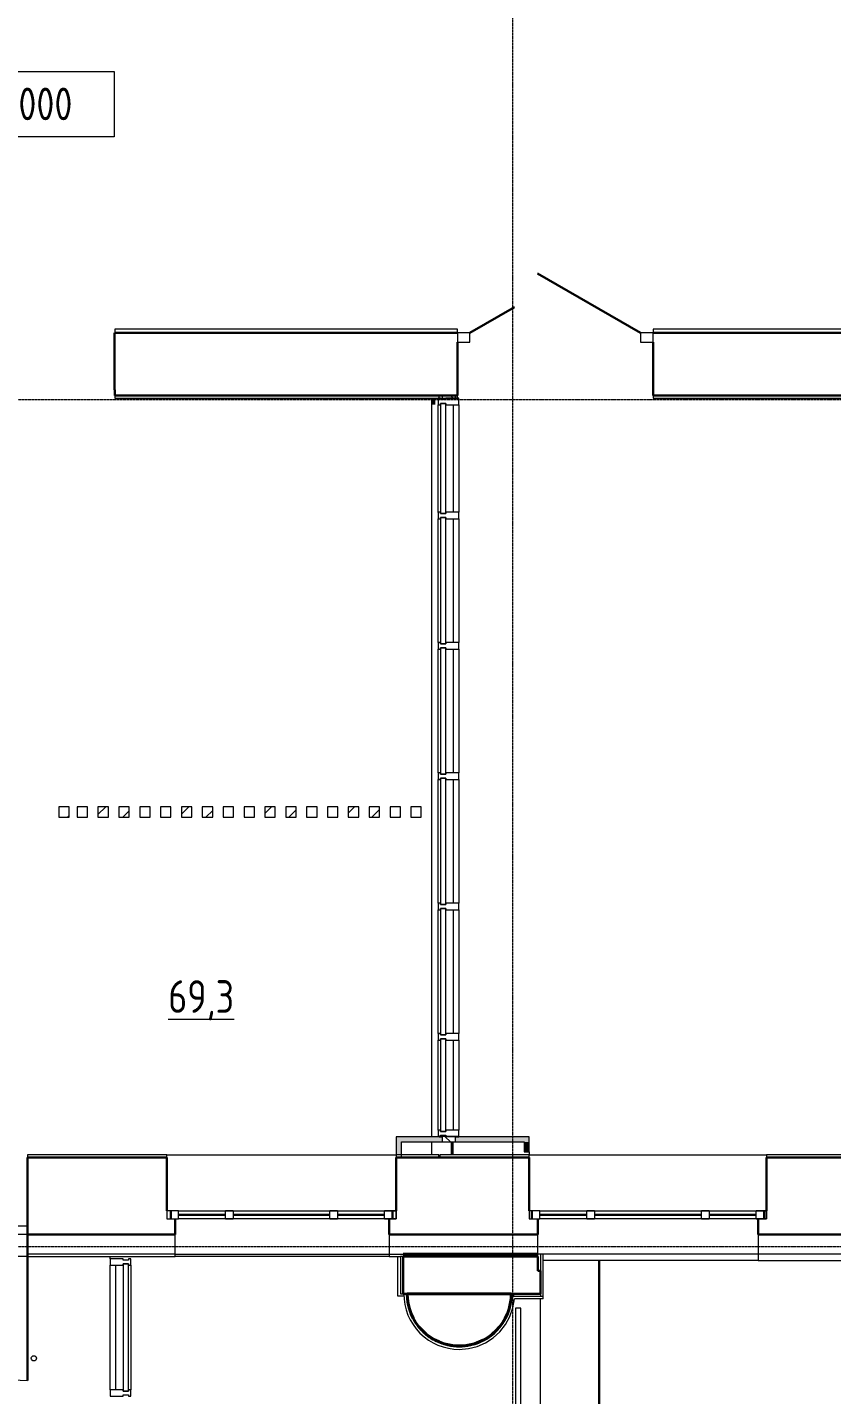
# Model space of a CAD drawing. Header units: millimetres. Extents: x 504091 to 2165846, y 135022 to 442887.
# Drawn here: x 732684 to 738852, y 270993 to 281484 of the extents above; entities that cross this region are included whole.
import ezdxf

# ---------------------------------------------------------------- set-up
doc = ezdxf.new("R2010")
doc.units = ezdxf.units.MM
for name, pattern in [('ADSK_Линия сетки', [25, 20, -2.5, 0, -2.5]), ('ADSK_Штриховая_ш3 п1_5', [4.5, 3, -1.5]), ('осеваяX2', [4, 2.5, -0.5, 0.5, -0.5])]:
    doc.linetypes.add(name, pattern=pattern)
for name, color, linetype, lineweight in [('_ Окна', 7, 'Continuous', 30), ('Аннотация', 7, 'Continuous', 9), ('Витраж', 7, 'Continuous', 9), ('Двери', 7, 'Continuous', 20), ('Колонны', 7, 'Continuous', 18), ('Лестницы', 7, 'Continuous', 18), ('Марки помещений', 7, 'Continuous', 20), ('Ограждение', 7, 'Continuous', 18), ('Окна', 7, 'Continuous', 18), ('Оси', 165, 'осеваяX2', 13), ('отметки', 7, 'Continuous', 20), ('Панели витража', 7, 'Continuous', 9), ('Перекрытие', 7, 'Continuous', 18), ('Стены внутренние', 7, 'Continuous', 18), ('Стены наружные', 7, 'Continuous', 18), ('Стены несущие', 7, 'Continuous', 30), ('Стены отделка', 7, 'Continuous', 30), ('Стены штриховка', 7, 'Continuous', 18)]:
    doc.layers.add(name, color=color, linetype=linetype, lineweight=lineweight)
doc.layers.add('Линии', color=7, linetype='Continuous', lineweight=9, true_color=0x00a600)
doc.layers.add('Линии разделители', color=4, linetype='ADSK_Штриховая_ш3 п1_5', lineweight=40, true_color=0x00ffff)
doc.styles.add('ГОСТ 2.304', font='CS_Gost2304.shx')

# ---------------------------------------------------------------- blocks, each defined once
blk = doc.blocks.new('Прямоугольный импост - Импост структурный с накладкой - 160мм-4289808-План 1-го этажа')
at = {"layer": 'Витраж', "lineweight": 18}
for p, q in [((-50, 0), (-50, 17)), ((-50, 17), (0, 17)), ((-40, 0), (-50, 0)), ((-40, -40), (-40, 0)), ((0, 0), (-10, 0)), ((-10, 0), (-10, -40)), ((0, 17), (0, 0)), ((-50, -140), (-50, -40)), ((-50, -40), (-40, -40)), ((-10, -40), (0, -40)), ((0, -40), (0, -140)), ((0, -140), (-50, -140))]:
    blk.add_line(p, q, dxfattribs=at)
blk = doc.blocks.new('Системная панель - Стекло - 40мм-4289809-План 1-го этажа')
at = {"layer": 'Панели витража', "lineweight": 18}
for p, q in [((487.5, 40), (-487.5, 40)), ((-487.5, 40), (-487.5, 0)), ((-487.5, 0), (487.5, 0)), ((487.5, 0), (487.5, 40))]:
    blk.add_line(p, q, dxfattribs=at)
blk = doc.blocks.new('Прямоугольный импост - Импост структурный с накладкой - 100мм-2501259-План 1-го этажа')
at = {"layer": 'Витраж'}
for p, q in [((27501, 1652), (27501, 697)), ((27618, 1652), (27618, 697))]:
    blk.add_line(p, q, dxfattribs=at)
blk = doc.blocks.new('Прямоугольный импост - Импост структурный с накладкой - 160мм-4289652-План 1-го этажа')
at = {"layer": 'Витраж', "lineweight": 18}
for p, q in [((-25, 0), (-25, 17)), ((-25, 17), (25, 17)), ((-15, 0), (-25, 0)), ((-15, -40), (-15, 0)), ((25, 0), (15, 0)), ((15, 0), (15, -40)), ((25, 17), (25, 0)), ((-25, -140), (-25, -40)), ((-25, -40), (-15, -40)), ((15, -40), (25, -40)), ((25, -40), (25, -140)), ((25, -140), (-25, -140))]:
    blk.add_line(p, q, dxfattribs=at)
blk = doc.blocks.new('Дверь-Alumark_двупольная с глухим окном_S70 - 1500х2100 алюм ост Д-20л-3421825-План 1-го этажа')
at = {"layer": 'Двери', "lineweight": 30}
for p, q in [((780, 240), (-12, 697)), ((-530, 240), (-188, 437))]:
    blk.add_line(p, q, dxfattribs=at)
at = {"layer": 'Двери'}
for p, q in [((-625, 240), (-625, 170)), ((-530, 240), (-625, 240)), ((-530, 170), (-530, 240)), ((780, 240), (780, 170)), ((875, 240), (780, 240)), ((875, 170), (875, 240)), ((-625, 170), (-530, 170)), ((780, 170), (875, 170))]:
    blk.add_line(p, q, dxfattribs=at)
blk = doc.blocks.new('AC_Дверь_Двупольная_Алюминиевая - 1670х2250Н алюм ост Д-25п-5482240-План 1-го этажа')
at = {"layer": 'Двери', "lineweight": 30}
for p, q in [((-835, 295), (-835, 1415)), ((835, 295), (835, 845))]:
    blk.add_line(p, q, dxfattribs=at)
at = {"layer": 'Двери'}
for centre, radius, start, end in [((-835, 295), 1120, 360, 90), ((835, 295), 550, 90, 180)]:
    blk.add_arc(centre, radius, start, end, dxfattribs=at)
blk = doc.blocks.new('Системная панель - Стекло - 40мм-6337157-План 1-го этажа')
at = {"layer": 'Панели витража', "lineweight": 18}
for p, q in [((422.5, 40), (-422.5, 40)), ((-422.5, 40), (-422.5, 0)), ((-422.5, 0), (422.5, 0)), ((422.5, 0), (422.5, 40))]:
    blk.add_line(p, q, dxfattribs=at)
blk = doc.blocks.new('Системная панель - Стекло - 40мм-2468502-План 1-го этажа')
at = {"layer": 'Панели витража', "lineweight": 18}
for p, q in [((485, 40), (-485, 40)), ((-485, 40), (-485, 0)), ((-485, 0), (485, 0)), ((485, 0), (485, 40))]:
    blk.add_line(p, q, dxfattribs=at)
blk = doc.blocks.new('Прямоугольный импост - Импост структурный с накладкой - 100мм-6337151-План 1-го этажа')
at = {"layer": 'Витраж'}
for p, q in [((29977, 7429), (29977, 8254)), ((30094, 7429), (30094, 8254))]:
    blk.add_line(p, q, dxfattribs=at)
blk = doc.blocks.new('Прямоугольный импост - Импост структурный с накладкой - 100мм-2468500-План 1-го этажа')
at = {"layer": 'Витраж'}
for p, q in [((29977, 6429), (29977, 7379)), ((30094, 6429), (30094, 7379))]:
    blk.add_line(p, q, dxfattribs=at)
blk = doc.blocks.new('Прямоугольный импост - Импост структурный с накладкой - 160мм-687475-План 1-го этажа')
at = {"layer": 'Витраж', "lineweight": 18}
for p, q in [((-50, 0), (-50, 17)), ((-50, 17), (0, 17)), ((-40, 0), (-50, 0)), ((-40, -40), (-40, 0)), ((0, 0), (-10, 0)), ((-10, 0), (-10, -40)), ((0, 17), (0, 0)), ((-50, -140), (-50, -40)), ((-50, -40), (-40, -40)), ((-10, -40), (0, -40)), ((0, -40), (0, -140)), ((0, -140), (-50, -140))]:
    blk.add_line(p, q, dxfattribs=at)
blk = doc.blocks.new('Прямоугольный импост - Импост структурный с накладкой - 160мм-687480-План 1-го этажа')
at = {"layer": 'Витраж', "lineweight": 18}
for p, q in [((0, 17), (-50, 17)), ((-50, 17), (-50, 0)), ((-50, 0), (-40, 0)), ((-40, 0), (-40, -40)), ((-10, -40), (-10, 0)), ((-10, 0), (0, 0)), ((0, 0), (0, 17)), ((-40, -40), (-50, -40)), ((-50, -40), (-50, -140)), ((0, -40), (-10, -40)), ((0, -140), (0, -40)), ((-50, -140), (0, -140))]:
    blk.add_line(p, q, dxfattribs=at)
blk = doc.blocks.new('Прямоугольный импост - Импост структурный с накладкой - 160мм-687471-План 1-го этажа')
at = {"layer": 'Витраж', "lineweight": 18}
for p, q in [((-25, 0), (-25, 17)), ((-25, 17), (25, 17)), ((-15, 0), (-25, 0)), ((-15, -40), (-15, 0)), ((25, 0), (15, 0)), ((15, 0), (15, -40)), ((25, 17), (25, 0)), ((-25, -140), (-25, -40)), ((-25, -40), (-15, -40)), ((15, -40), (25, -40)), ((25, -40), (25, -140)), ((25, -140), (-25, -140))]:
    blk.add_line(p, q, dxfattribs=at)
blk = doc.blocks.new('Системная панель - Стекло - 40мм-6337159-План 1-го этажа')
at = {"layer": 'Панели витража', "lineweight": 18}
for p, q in [((355, 40), (-355, 40)), ((-355, 40), (-355, 0)), ((-355, 0), (355, 0)), ((355, 0), (355, 40))]:
    blk.add_line(p, q, dxfattribs=at)
blk = doc.blocks.new('Прямоугольный импост - Импост структурный с накладкой - 100мм-6337153-План 1-го этажа')
at = {"layer": 'Витраж'}
for p, q in [((29977, 2689), (29977, 3379)), ((30094, 2689), (30094, 3379))]:
    blk.add_line(p, q, dxfattribs=at)
blk = doc.blocks.new('Ограждение_куообразное - Ограждение_куообразное-1750661-План 1-го этажа')
at = {"layer": 'Ограждение'}
h = blk.add_hatch(dxfattribs=at)
h.set_pattern_fill('FP_20', color=256, style=0, pattern_type=2)
h.set_pattern_definition([(45, (0, 0), (-106.066, 106.066), [])])
h.paths.add_polyline_path([(18576, 5090), (18656, 5090), (18656, 5170), (18576, 5170)])
h.paths.add_polyline_path([(29527, 5090), (29527, 5170), (29447, 5170), (29447, 5090)])
h.paths.add_polyline_path([(19536, 5090), (19616, 5090), (19616, 5170), (19536, 5170)])
h.paths.add_polyline_path([(18816, 5090), (18816, 5170), (18736, 5170), (18736, 5090)])
h.paths.add_polyline_path([(29687, 5090), (29687, 5170), (29607, 5170), (29607, 5090)])
h.paths.add_polyline_path([(19376, 5090), (19456, 5090), (19456, 5170), (19376, 5170)])
h.paths.add_polyline_path([(29847, 5090), (29847, 5170), (29767, 5170), (29767, 5090)])
h.paths.add_polyline_path([(18976, 5090), (18976, 5170), (18896, 5170), (18896, 5090)])
h.paths.add_polyline_path([(29207, 5090), (29207, 5170), (29127, 5170), (29127, 5090), (29153, 5090)])
h.paths.add_polyline_path([(29367, 5090), (29367, 5170), (29287, 5170), (29287, 5090)])
h.paths.add_polyline_path([(19216, 5090), (19296, 5090), (19296, 5170), (19216, 5170)])
h.paths.add_polyline_path([(28167, 5090), (28247, 5090), (28247, 5170), (28167, 5170)])
h.paths.add_polyline_path([(19056, 5090), (19136, 5090), (19136, 5170), (19056, 5170)])
h.paths.add_polyline_path([(28727, 5090), (28727, 5170), (28647, 5170), (28647, 5090)])
h.paths.add_polyline_path([(20336, 5090), (20416, 5090), (20416, 5170), (20336, 5170)])
h.paths.add_polyline_path([(28842, 5090), (28887, 5090), (28887, 5170), (28807, 5170), (28807, 5090)])
h.paths.add_polyline_path([(28567, 5090), (28567, 5170), (28487, 5170), (28487, 5090)])
h.paths.add_polyline_path([(20496, 5090), (20576, 5090), (20576, 5170), (20496, 5170)])
h.paths.add_polyline_path([(20976, 5090), (21056, 5090), (21056, 5170), (20976, 5170)])
h.paths.add_polyline_path([(28407, 5090), (28407, 5170), (28327, 5170), (28327, 5090)])
h.paths.add_polyline_path([(20816, 5090), (20896, 5090), (20896, 5170), (20816, 5170)])
h.paths.add_polyline_path([(29047, 5090), (29047, 5170), (28967, 5170), (28967, 5090)])
h.paths.add_polyline_path([(20656, 5090), (20736, 5090), (20736, 5170), (20656, 5170)])
h.paths.add_polyline_path([(27367, 5090), (27447, 5090), (27447, 5170), (27367, 5170)])
h.paths.add_polyline_path([(21216, 5090), (21216, 5170), (21136, 5170), (21136, 5090)])
h.paths.add_polyline_path([(27767, 5090), (27767, 5170), (27687, 5170), (27687, 5090)])
h.paths.add_polyline_path([(19856, 5090), (19936, 5090), (19936, 5170), (19856, 5170)])
h.paths.add_polyline_path([(28087, 5090), (28087, 5170), (28007, 5170), (28007, 5090)])
h.paths.add_polyline_path([(20176, 5090), (20256, 5090), (20256, 5170), (20176, 5170)])
h.paths.add_polyline_path([(20016, 5090), (20096, 5090), (20096, 5170), (20016, 5170)])
h.paths.add_polyline_path([(27927, 5090), (27927, 5170), (27847, 5170), (27847, 5090)])
h.paths.add_polyline_path([(19696, 5090), (19776, 5090), (19776, 5170), (19696, 5170)])
h.paths.add_polyline_path([(27607, 5090), (27607, 5170), (27527, 5170), (27527, 5090)])
h.paths.add_polyline_path([(27147, 5090), (27147, 5170), (27067, 5170), (27067, 5090), (27126, 5090)])
h.paths.add_polyline_path([(27207, 5090), (27287, 5090), (27287, 5170), (27207, 5170)])
at = {"layer": 'Ограждение', "lineweight": 18}
for p, q in [((18656, 5170), (18576, 5170)), ((18576, 5170), (18576, 5090)), ((18656, 5090), (18656, 5170)), ((18816, 5170), (18736, 5170)), ((18736, 5170), (18736, 5090)), ((18816, 5090), (18816, 5170)), ((18976, 5170), (18896, 5170)), ((18896, 5170), (18896, 5090)), ((18976, 5090), (18976, 5170)), ((19136, 5170), (19056, 5170)), ((19056, 5170), (19056, 5090)), ((19136, 5090), (19136, 5170)), ((19296, 5170), (19216, 5170)), ((19216, 5170), (19216, 5090)), ((19296, 5090), (19296, 5170)), ((19456, 5170), (19376, 5170)), ((19376, 5170), (19376, 5090)), ((19456, 5090), (19456, 5170)), ((19616, 5170), (19536, 5170)), ((19536, 5170), (19536, 5090)), ((19616, 5090), (19616, 5170)), ((19776, 5170), (19696, 5170)), ((19696, 5170), (19696, 5090)), ((19776, 5090), (19776, 5170)), ((19936, 5170), (19856, 5170)), ((19856, 5170), (19856, 5090)), ((19936, 5090), (19936, 5170)), ((20096, 5170), (20016, 5170)), ((20016, 5170), (20016, 5090)), ((20096, 5090), (20096, 5170)), ((20256, 5170), (20176, 5170)), ((20176, 5170), (20176, 5090)), ((20256, 5090), (20256, 5170)), ((20416, 5170), (20336, 5170)), ((20336, 5170), (20336, 5090)), ((20416, 5090), (20416, 5170)), ((20576, 5170), (20496, 5170)), ((20496, 5170), (20496, 5090)), ((20576, 5090), (20576, 5170)), ((20736, 5170), (20656, 5170)), ((20656, 5170), (20656, 5090)), ((20736, 5090), (20736, 5170)), ((20896, 5170), (20816, 5170)), ((20816, 5170), (20816, 5090)), ((20896, 5090), (20896, 5170)), ((21056, 5170), (20976, 5170)), ((20976, 5170), (20976, 5090)), ((21056, 5090), (21056, 5170)), ((21216, 5170), (21136, 5170)), ((21136, 5170), (21136, 5090)), ((21216, 5090), (21216, 5170)), ((27147, 5170), (27067, 5170)), ((27067, 5170), (27067, 5090)), ((27147, 5090), (27147, 5170)), ((27287, 5170), (27207, 5170)), ((27207, 5170), (27207, 5090)), ((27287, 5090), (27287, 5170)), ((27447, 5170), (27367, 5170)), ((27367, 5170), (27367, 5090)), ((27447, 5090), (27447, 5170)), ((27607, 5170), (27527, 5170)), ((27527, 5170), (27527, 5090)), ((27607, 5090), (27607, 5170)), ((27767, 5170), (27687, 5170)), ((27687, 5170), (27687, 5090)), ((27767, 5090), (27767, 5170)), ((27927, 5170), (27847, 5170)), ((27847, 5170), (27847, 5090)), ((27927, 5090), (27927, 5170)), ((28087, 5170), (28007, 5170)), ((28007, 5170), (28007, 5090)), ((28087, 5090), (28087, 5170)), ((28247, 5170), (28167, 5170)), ((28167, 5170), (28167, 5090)), ((28247, 5090), (28247, 5170)), ((28407, 5170), (28327, 5170)), ((28327, 5170), (28327, 5090)), ((28407, 5090), (28407, 5170)), ((28567, 5170), (28487, 5170)), ((28487, 5170), (28487, 5090)), ((28567, 5090), (28567, 5170)), ((28727, 5170), (28647, 5170)), ((28647, 5170), (28647, 5090)), ((28727, 5090), (28727, 5170)), ((28887, 5170), (28807, 5170)), ((28807, 5170), (28807, 5090)), ((28887, 5090), (28887, 5170)), ((29047, 5170), (28967, 5170)), ((28967, 5170), (28967, 5090)), ((29047, 5090), (29047, 5170)), ((29207, 5170), (29127, 5170)), ((29127, 5170), (29127, 5090)), ((29207, 5090), (29207, 5170)), ((29367, 5170), (29287, 5170)), ((29287, 5170), (29287, 5090)), ((29367, 5090), (29367, 5170)), ((29527, 5170), (29447, 5170)), ((29447, 5170), (29447, 5090)), ((29527, 5090), (29527, 5170)), ((29687, 5170), (29607, 5170)), ((29607, 5170), (29607, 5090)), ((29687, 5090), (29687, 5170)), ((29847, 5170), (29767, 5170)), ((29767, 5170), (29767, 5090)), ((29847, 5090), (29847, 5170)), ((18576, 5090), (18656, 5090)), ((18736, 5090), (18816, 5090)), ((18896, 5090), (18976, 5090)), ((19056, 5090), (19136, 5090)), ((19216, 5090), (19296, 5090)), ((19376, 5090), (19456, 5090)), ((19536, 5090), (19616, 5090)), ((19696, 5090), (19776, 5090)), ((19856, 5090), (19936, 5090)), ((20016, 5090), (20096, 5090)), ((20176, 5090), (20256, 5090)), ((20336, 5090), (20416, 5090)), ((20496, 5090), (20576, 5090)), ((20656, 5090), (20736, 5090)), ((20816, 5090), (20896, 5090)), ((20976, 5090), (21056, 5090)), ((21136, 5090), (21216, 5090)), ((27067, 5090), (27147, 5090)), ((27207, 5090), (27287, 5090)), ((27367, 5090), (27447, 5090)), ((27527, 5090), (27607, 5090)), ((27687, 5090), (27767, 5090)), ((27847, 5090), (27927, 5090)), ((28007, 5090), (28087, 5090)), ((28167, 5090), (28247, 5090)), ((28327, 5090), (28407, 5090)), ((28487, 5090), (28567, 5090)), ((28647, 5090), (28727, 5090)), ((28807, 5090), (28887, 5090)), ((28967, 5090), (29047, 5090)), ((29127, 5090), (29207, 5090)), ((29287, 5090), (29367, 5090)), ((29447, 5090), (29527, 5090)), ((29607, 5090), (29687, 5090)), ((29767, 5090), (29847, 5090))]:
    blk.add_line(p, q, dxfattribs=at)
blk = doc.blocks.new('Ограждение - Ограждение-2045083-План 1-го этажа')
at = {"layer": 'Ограждение'}
for p, q in [((30570, 1322), (30570, -998)), ((30610, 1322), (30570, 1322)), ((30610, -998), (30610, 1322)), ((30570, -998), (30610, -998))]:
    blk.add_line(p, q, dxfattribs=at)
blk = doc.blocks.new('окно трехпол с фрамугой - 1800 и 1820х2300_h___нов_ ок15-2116672-План 1-го этажа')
at = {"layer": '_ Окна', "lineweight": 18}
for p, q in [((-910, 115), (-910, 175)), ((-910, 175), (-830, 175)), ((-830, 115), (-910, 115)), ((-830, 175), (-830, 115)), ((-470, 115), (-470, 175)), ((-470, 175), (-410, 175)), ((-410, 115), (-470, 115)), ((-410, 175), (-410, 115)), ((410, 115), (410, 175)), ((410, 175), (470, 175)), ((470, 115), (410, 115)), ((470, 175), (470, 115)), ((830, 175), (830, 115)), ((910, 175), (830, 175)), ((830, 115), (910, 115)), ((910, 115), (910, 175))]:
    blk.add_line(p, q, dxfattribs=at)
at = {"layer": '_ Окна'}
for p, q in [((-890, 115), (-890, 175)), ((-830, 145), (-470, 145)), ((-410, 145), (410, 145)), ((470, 145), (830, 145)), ((890, 115), (890, 175))]:
    blk.add_line(p, q, dxfattribs=at)
at = {"layer": 'Окна'}
for p, q in [((-910, 175), (-910, 115)), ((-830, 175), (-910, 175)), ((-910, 115), (-830, 115)), ((-830, 175), (-470, 175)), ((-470, 115), (-830, 115)), ((-410, 175), (-470, 175)), ((-470, 115), (-410, 115)), ((-410, 175), (410, 175)), ((410, 115), (-410, 115)), ((470, 175), (410, 175)), ((410, 115), (470, 115)), ((470, 175), (830, 175)), ((830, 115), (470, 115)), ((910, 175), (830, 175)), ((830, 115), (910, 115)), ((910, 115), (910, 175))]:
    blk.add_line(p, q, dxfattribs=at)
blk = doc.blocks.new('окно трехпол с фрамугой - 1740 и 1760 -2300_h___нов_ ок1-V39-План 1-го этажа')
at = {"layer": '_ Окна', "lineweight": 18}
for p, q in [((-880, 115), (-880, 175)), ((-880, 175), (-790, 175)), ((-790, 115), (-880, 115)), ((-790, 175), (-790, 115)), ((-430, 115), (-430, 175)), ((-430, 175), (-370, 175)), ((-370, 115), (-430, 115)), ((-370, 175), (-370, 115)), ((370, 115), (370, 175)), ((370, 175), (430, 175)), ((430, 115), (370, 115)), ((430, 175), (430, 115)), ((790, 175), (790, 115)), ((880, 175), (790, 175)), ((790, 115), (880, 115)), ((880, 115), (880, 175))]:
    blk.add_line(p, q, dxfattribs=at)
at = {"layer": '_ Окна'}
for p, q in [((-850, 115), (-850, 175)), ((-790, 145), (-430, 145)), ((-370, 145), (370, 145)), ((430, 145), (790, 145)), ((850, 115), (850, 175))]:
    blk.add_line(p, q, dxfattribs=at)
at = {"layer": 'Окна'}
for p, q in [((-880, 175), (-880, 115)), ((-790, 175), (-880, 175)), ((-880, 115), (-790, 115)), ((-790, 175), (-430, 175)), ((-430, 115), (-790, 115)), ((-370, 175), (-430, 175)), ((-430, 115), (-370, 115)), ((-370, 175), (370, 175)), ((370, 115), (-370, 115)), ((430, 175), (370, 175)), ((370, 115), (430, 115)), ((430, 175), (790, 175)), ((790, 115), (430, 115)), ((880, 175), (790, 175)), ((790, 115), (880, 115)), ((880, 115), (880, 175))]:
    blk.add_line(p, q, dxfattribs=at)
blk = doc.blocks.new('Высотные отметки - Рамка-12095-План 1-го этажа')
at = {"layer": 'Аннотация', "lineweight": 20}
for p, q in [((-6.5, 0), (-6.5, 5)), ((-6.5, 5), (6.5, 5)), ((6.5, 5), (6.5, 0)), ((6.5, 0), (-6.5, 0))]:
    blk.add_line(p, q, dxfattribs=at)

msp = doc.modelspace()

# ---------------------------------------------------------------- hatches: boundary and pattern name
at = {"layer": 'Стены внутренние', "lineweight": 9}
h = msp.add_hatch(dxfattribs=at)
h.set_pattern_fill('FP_6', color=256, style=0, pattern_type=2)
h.set_pattern_definition([(45, (705858.08, 270333.52), (-106.066, 106.066), []), (135, (705858.08, 270333.52), (-106.066, -106.066), [])])
h.paths.add_polyline_path([(735932.7264, 272931.7514), (735967.0777, 272931.7514), (735967.0777, 272972.7401), (735867.0777, 272971.7514), (735867.0777, 272931.7514), (735892.0777, 272931.7514)])
h.paths.add_polyline_path([(735966.3361, 278637.7401), (735967.0777, 278638.7289), (735967.0777, 278658.7289), (735867.0777, 278658.7289), (735867.0777, 278637.7401), (735959.0777, 278637.7401)])
at = {"layer": 'Стены внутренние'}
for points in [[(735514.2047, 272811.7514), (735514.2047, 272831.7514), (735553.2047, 272831.7514), (735553.2047, 272971.7514), (735513.2047, 272971.7514), (735513.2047, 272811.7514)], [(736533.2041, 272856.7514), (736533.2041, 272931.7514), (736493.2041, 272931.7514), (736493.2041, 272856.7514)]]:
    msp.add_hatch(color=256, dxfattribs=at).paths.add_polyline_path(points)
h = msp.add_hatch(color=256, dxfattribs=at)
h.paths.add_polyline_path([(735553.2047, 272931.7514), (735867.0777, 272931.7514), (735867.0777, 272971.7514), (735553.2047, 272971.7514)])
h.paths.add_polyline_path([(736066.347, 272931.7514), (736533.2041, 272931.7514), (736533.2041, 272971.7514), (735967.0777, 272971.7514), (735967.0777, 272931.7514), (735992.0777, 272931.7514)])

# ---------------------------------------------------------------- linework, layer by layer
at = {"layer": 'Колонны', "lineweight": 40}
msp.add_line((736394.9077, 271766.9474), (735597.1107, 271766.9474), dxfattribs=at)
for start, end in [(179.75796697, 270), (270, 0.24203303)]:
    msp.add_arc((735996.0092, 271765.2623), 398.902, start, end, dxfattribs=at)
at = {"layer": 'Колонны'}
for start, end in [(354.6541223, 0.23809223), (189.3222111, 192.47159374), (198.88596788, 202.62562274), (335.75896508, 339.94058749), (345.18965328, 349.34549134), (208.46077186, 212.42078693), (326.34452496, 330.52445821), (218.05287003, 222.09607015), (227.67407964, 231.71687434), (237.34974513, 241.30838846), (298.15292527, 302.11251171), (307.54415366, 311.62864962), (316.94068034, 321.0910047), (247.14580891, 250.88237451), (257.30508693, 260.44524851), (279.38136806, 282.48525193), (288.76568736, 292.47777479)]:
    msp.add_arc((735996.0092, 271765.2623), 405.5044, start, end, dxfattribs=at)
at = {"layer": 'Лестницы', "color": 2, "lineweight": 30}
msp.add_lwpolyline([(737068.6761, 267191.7514), (737068.6761, 272021.7514)], dxfattribs=at)
at = {"layer": 'Линии', "color": 7, "lineweight": 18}
msp.add_circle((732733.6393, 271271.6333), 20, dxfattribs=at)
at = {"layer": 'Линии разделители', "color": 7}
for p, q in [((735802.0777, 278588.7289), (735802.0777, 278638.7289)), ((735942.0777, 272931.7514), (735942.0777, 272831.7514)), ((735942.0777, 272931.7514), (735942.0777, 272831.7514))]:
    msp.add_line(p, q, dxfattribs=at)
at = {"layer": 'Оси', "linetype": 'ADSK_Линия сетки'}
for p, q in [((736407.643, 263323.4727), (736407.643, 314443.584)), ((694211.5079, 278628.5198), (761862.9306, 278628.5198)), ((694211.5079, 272128.5198), (755907.6847, 272128.5198))]:
    msp.add_line(p, q, dxfattribs=at)
at = {"layer": 'Перекрытие'}
for p, q in [((735785.0777, 272971.7514), (735785.0777, 278638.7289)), ((735992.0777, 278587.7401), (735992.0777, 277762.7401)), ((735992.0777, 277712.7401), (735992.0777, 276762.7401)), ((735992.0777, 276712.7401), (735992.0777, 275762.7401)), ((735992.0777, 275712.7401), (735992.0777, 274762.7401)), ((735992.0777, 274712.7401), (735992.0777, 273762.7401)), ((735992.0777, 273712.7401), (735992.0777, 273022.7401)), ((735785.0777, 272831.7514), (735785.0777, 272931.7514)), ((736533.2041, 272856.7514), (736533.2041, 272831.7514)), ((731013.6393, 272286.7514), (732683.6393, 272286.7514)), ((732683.6393, 272221.7514), (731013.6393, 272221.7514)), ((732683.6393, 272051.7514), (731013.6393, 272051.7514)), ((733319.0777, 272035.4474), (733319.0777, 272051.7514)), ((733319.0777, 271030.4474), (733319.0777, 271985.4474)), ((736618.6761, 268998.2534), (736618.6761, 271726.9474))]:
    msp.add_line(p, q, dxfattribs=at)
at = {"layer": 'Стены внутренние'}
for p, q in [((733753.2047, 272831.7514), (735513.2047, 272831.7514)), ((736533.2041, 272831.7514), (738353.2041, 272831.7514)), ((736598.2041, 272071.9474), (736618.2449, 272071.9474)), ((736618.2449, 272071.9474), (736618.2449, 272071.7514))]:
    msp.add_line(p, q, dxfattribs=at)
at = {"layer": 'Стены наружные'}
for p, q in [((733818.2047, 272071.7514), (735458.2047, 272071.7514)), ((735458.2047, 272051.7514), (733818.2047, 272051.7514)), ((735525.5875, 271746.9474), (735525.5875, 272051.7514)), ((736618.2449, 272071.7514), (736598.2041, 272071.7514)), ((738288.2041, 272071.7514), (736638.2449, 272071.7514)), ((738288.2041, 272021.7514), (736638.2449, 272021.7514)), ((735570.8991, 271746.9474), (735525.5875, 271746.9474)), ((736411.4304, 271746.9474), (736401.0998, 271746.9474)), ((736638.2449, 271726.9474), (736419.7851, 271726.9474)), ((736638.2449, 271726.9474), (736638.2449, 271746.9474))]:
    msp.add_line(p, q, dxfattribs=at)
at = {"layer": 'Стены наружные', "flags": 128}
msp.add_lwpolyline([(735996.0092, 271339.7579), (736065.7007, 271345.5039), (736133.5081, 271362.5862), (736197.6019, 271390.5432), (736256.2507, 271428.6195), (736307.871, 271475.7865), (736351.0691, 271530.7703), (736384.6787, 271592.0859), (736407.7924, 271658.0774), (736419.7634, 271726.8298)], dxfattribs=at)
at = {"layer": 'Стены наружные'}
for radius, start, end in [(425.5044, 179.77309889, 270), (405.5044, 179.76190777, 204.78881576), (405.5044, 343.74318849, 357.41130949), (405.5044, 315.43687543, 343.47994518), (405.5044, 205.63799617, 214.589601), (405.5044, 216.43493391, 223.04729868), (405.5044, 226.45921001, 235.32305664), (405.5044, 236.12044227, 243.92494292), (405.5044, 294.97239626, 304.48293803), (405.5044, 304.65774287, 314.5163355), (405.5044, 244.9604516, 270), (405.5044, 270, 294.9107731)]:
    msp.add_arc((735996.0092, 271765.2623), radius, start, end, dxfattribs=at)
at = {"layer": 'Стены несущие'}
for p, q in [((733352.6118, 279138.7289), (735982.0777, 279138.7289)), ((733352.6118, 279138.7289), (733352.6118, 278703.7289)), ((737482.0777, 279138.7289), (741972.0777, 279138.7289)), ((735982.0777, 278658.7289), (735982.0777, 279068.7289)), ((737482.0777, 279068.7289), (737482.0777, 278658.7289)), ((733352.6118, 278703.7289), (733355.6118, 278703.7289)), ((733355.6118, 278703.7289), (733355.6118, 278658.7289)), ((735982.0777, 278658.7289), (733355.6118, 278658.7289)), ((737482.0777, 278658.7289), (741972.0777, 278658.7289)), ((732683.6393, 272811.7514), (732683.6393, 272221.7514)), ((733753.2047, 272811.7514), (732683.6393, 272811.7514)), ((733753.2047, 272401.7514), (733753.2047, 272811.7514)), ((735513.2047, 272811.7514), (736533.2041, 272811.7514)), ((735513.2047, 272811.7514), (735513.2047, 272401.7514)), ((736533.2041, 272401.7514), (736533.2041, 272811.7514)), ((738353.2041, 272811.7514), (739378.2033, 272811.7514)), ((738353.2041, 272811.7514), (738353.2041, 272401.7514)), ((733818.2047, 272221.7514), (733818.2047, 272341.7514)), ((735458.2047, 272341.7514), (735458.2047, 272221.7514)), ((736598.2041, 272221.7514), (736598.2041, 272341.7514)), ((738288.2041, 272341.7514), (738288.2041, 272221.7514)), ((732683.6393, 272221.7514), (733818.2047, 272221.7514)), ((736598.2041, 272221.7514), (735458.2047, 272221.7514)), ((739443.2033, 272221.7514), (738288.2041, 272221.7514)), ((736598.2041, 272071.9474), (735564.6253, 272071.9474)), ((735564.6253, 272071.9474), (735564.6253, 272071.7514)), ((736598.2041, 272071.7514), (735564.6253, 272071.7514)), ((735564.6253, 272051.7514), (735564.6253, 271766.9474)), ((736598.2041, 272051.7514), (735564.6253, 272051.7514)), ((736598.2041, 272071.7514), (736598.2041, 272071.9474)), ((736598.2041, 271941.7514), (736598.2041, 272051.7514)), ((736618.2449, 271941.7514), (736598.2041, 271941.7514)), ((736618.2449, 271766.9474), (736618.2449, 271941.7514)), ((735564.6253, 271766.9474), (735597.1107, 271766.9474)), ((736394.9077, 271766.9474), (736618.2449, 271766.9474))]:
    msp.add_line(p, q, dxfattribs=at)
at = {"layer": 'Стены отделка', "lineweight": 9}
for p, q in [((735982.0777, 279168.7289), (733355.6118, 279168.7289)), ((733355.6118, 279168.7289), (733355.6118, 279138.7289)), ((735982.0777, 279138.7289), (735982.0777, 279168.7289)), ((741972.0777, 279168.7289), (737482.0777, 279168.7289)), ((737482.0777, 279168.7289), (737482.0777, 279138.7289)), ((733355.6118, 278658.7289), (733355.6118, 278638.7289)), ((735982.0777, 278638.7289), (735982.0777, 278658.7289)), ((737482.0777, 278658.7289), (737482.0777, 278638.7289)), ((733355.6118, 278638.7289), (735842.0777, 278638.7289)), ((735842.0777, 278638.7289), (735842.0777, 278637.7401)), ((735842.0777, 278637.7401), (735992.0777, 278637.7401)), ((735992.0777, 278638.7289), (735982.0777, 278638.7289)), ((735992.0777, 278637.7401), (735992.0777, 278638.7289)), ((737482.0777, 278638.7289), (741972.0777, 278638.7289)), ((735842.0777, 272971.7514), (735513.2047, 272971.7514)), ((735513.2047, 272971.7514), (735513.2047, 272811.7514)), ((735553.2047, 272931.7514), (736493.2041, 272931.7514)), ((735553.2047, 272811.7514), (735553.2047, 272931.7514)), ((735992.0777, 272972.7401), (735842.0777, 272972.7401)), ((735842.0777, 272972.7401), (735842.0777, 272971.7514)), ((735992.0777, 272971.7514), (735992.0777, 272972.7401)), ((736533.2041, 272971.7514), (735992.0777, 272971.7514)), ((736493.2041, 272931.7514), (736493.2041, 272856.7514)), ((736533.2041, 272856.7514), (736533.2041, 272971.7514)), ((733753.2047, 272831.7514), (732683.6393, 272831.7514)), ((732683.6393, 272831.7514), (732683.6393, 272811.7514)), ((733753.2047, 272811.7514), (733753.2047, 272831.7514)), ((735840.5347, 272831.7514), (735513.2047, 272831.7514)), ((735840.5347, 272811.7514), (735840.5347, 272831.7514)), ((736533.2041, 272831.7514), (735847.6033, 272831.7514)), ((735847.6033, 272831.7514), (735847.6033, 272811.7514)), ((736493.2041, 272856.7514), (736533.2041, 272856.7514)), ((736533.2041, 272811.7514), (736533.2041, 272831.7514)), ((739378.2033, 272831.7514), (738353.2041, 272831.7514)), ((738353.2041, 272831.7514), (738353.2041, 272811.7514)), ((738353.2041, 272811.7514), (738353.2041, 272811.7514)), ((732683.6393, 272221.7514), (732683.6393, 272051.7514)), ((733818.2047, 272051.7514), (733818.2047, 272221.7514)), ((735458.2047, 272221.7514), (735458.2047, 272051.7514)), ((736598.2041, 272071.9474), (736598.2041, 272221.7514)), ((738288.2041, 272221.7514), (738288.2041, 272021.7514)), ((733818.2047, 272071.7514), (732683.6393, 272071.7514)), ((732683.6393, 272051.7514), (733818.2047, 272051.7514)), ((735458.2047, 272071.7514), (735564.6253, 272071.7514)), ((735458.2047, 272051.7514), (735545.5875, 272051.7514)), ((735545.5875, 272051.7514), (735545.5875, 271766.9474)), ((735565.5875, 271766.9474), (735565.5875, 272051.7514)), ((736592.6483, 272071.7514), (736592.6483, 272021.7514)), ((736598.2041, 272051.7514), (736598.2041, 272071.7514)), ((736638.2449, 272071.7514), (736618.2449, 272071.7514)), ((736618.2449, 272071.7514), (736618.2449, 271941.7514)), ((736638.2449, 271746.9474), (736638.2449, 272071.7514)), ((738289.2041, 272071.7514), (738288.2041, 272071.7514)), ((736592.6483, 272021.7514), (736598.2041, 272021.7514)), ((738288.2041, 272021.7514), (739443.2033, 272021.7514)), ((735545.5875, 271766.9474), (735564.6253, 271766.9474)), ((736411.4304, 271766.9474), (736411.4304, 271746.9474)), ((736411.4304, 271746.9474), (736638.2449, 271746.9474))]:
    msp.add_line(p, q, dxfattribs=at)
at = {"layer": 'Стены штриховка'}
for p, q in [((735842.0777, 278638.7289), (735842.0777, 278658.7289)), ((735867.0777, 278637.7401), (735867.0777, 278658.7289)), ((735967.0777, 278637.7401), (735967.0777, 278658.7289)), ((735842.0777, 272971.7514), (735867.0777, 272971.7514)), ((735867.0777, 272931.7514), (735867.0777, 272972.7401)), ((735967.0777, 272931.7514), (735967.0777, 272972.7401)), ((735967.0777, 272971.7514), (735992.0777, 272971.7514)), ((735564.6253, 272051.7514), (735545.5875, 272051.7514)), ((739443.2033, 272071.7514), (738289.2041, 272071.7514)), ((735597.1107, 271766.9474), (736394.9077, 271766.9474)), ((736618.2449, 271766.9474), (736618.2449, 271746.9474))]:
    msp.add_line(p, q, dxfattribs=at)

# ---------------------------------------------------------------- block references
at = {"layer": 'Витраж', "rotation": 89.99999999999991}
msp.add_blockref('Прямоугольный импост - Импост структурный с накладкой - 160мм-687480-План 1-го этажа', (735852.0777, 278637.7401), dxfattribs=at)
at = {"layer": 'Витраж'}
for name, p in [('Прямоугольный импост - Импост структурный с накладкой - 100мм-6337151-План 1-го этажа', (705858.0777, 270333.5198)), ('Прямоугольный импост - Импост структурный с накладкой - 100мм-2468500-План 1-го этажа', (705858.0777, 270333.5198)), ('Прямоугольный импост - Импост структурный с накладкой - 100мм-2468500-План 1-го этажа', (705858.0777, 269333.5198)), ('Прямоугольный импост - Импост структурный с накладкой - 100мм-2468500-План 1-го этажа', (705858.0777, 268333.5198)), ('Прямоугольный импост - Импост структурный с накладкой - 100мм-2468500-План 1-го этажа', (705858.0777, 267333.5198)), ('Прямоугольный импост - Импост структурный с накладкой - 100мм-6337153-План 1-го этажа', (705858.0777, 270333.5198)), ('Прямоугольный импост - Импост структурный с накладкой - 100мм-2501259-План 1-го этажа', (705858.0777, 270333.5198))]:
    msp.add_blockref(name, p, dxfattribs=at)
at = {"layer": 'Витраж', "extrusion": (0, 0, -1)}
for name, p, rotation in [('Прямоугольный импост - Импост структурный с накладкой - 160мм-687471-План 1-го этажа', (-735852.0777, 277737.7401), 270.0000000000001), ('Прямоугольный импост - Импост структурный с накладкой - 160мм-687471-План 1-го этажа', (-735852.0777, 276737.7401), 270.0000000000001), ('Прямоугольный импост - Импост структурный с накладкой - 160мм-687471-План 1-го этажа', (-735852.0777, 275737.7401), 270.0000000000001), ('Прямоугольный импост - Импост структурный с накладкой - 160мм-687471-План 1-го этажа', (-735852.0777, 274737.7401), 270.0000000000001), ('Прямоугольный импост - Импост структурный с накладкой - 160мм-687471-План 1-го этажа', (-735852.0777, 273737.7401), 270.0000000000001), ('Прямоугольный импост - Импост структурный с накладкой - 160мм-687475-План 1-го этажа', (-735852.0777, 272972.7401), 270.0000000000001), ('Прямоугольный импост - Импост структурный с накладкой - 160мм-4289808-План 1-го этажа', (-733459.0777, 272035.4474), 90.00000000000011), ('Прямоугольный импост - Импост структурный с накладкой - 160мм-4289652-План 1-го этажа', (-733459.0777, 271005.4474), 90.00000000000011)]:
    msp.add_blockref(name, p, dxfattribs=dict(at, rotation=rotation))
at = {"layer": 'Двери'}
msp.add_blockref('Дверь-Alumark_двупольная с глухим окном_S70 - 1500х2100 алюм ост Д-20л-3421825-План 1-го этажа', (736607.0777, 278898.7289), dxfattribs=at)
at = {"layer": 'Двери', "color": 8, "true_color": 0x7f7f7f, "rotation": 180}
msp.add_blockref('AC_Дверь_Двупольная_Алюминиевая - 1670х2250Н алюм ост Д-25п-5482240-План 1-го этажа', (731848.6393, 272516.7514), dxfattribs=at)
at = {"layer": 'Ограждение'}
for name in ['Ограждение_куообразное - Ограждение_куообразное-1750661-План 1-го этажа', 'Ограждение - Ограждение-2045083-План 1-го этажа']:
    msp.add_blockref(name, (705858.0777, 270333.5198), dxfattribs=at)
at = {"layer": 'Окна', "rotation": 180}
for name, p in [('окно трехпол с фрамугой - 1740 и 1760 -2300_h___нов_ ок1-V39-План 1-го этажа', (734633.2047, 272516.7514)), ('окно трехпол с фрамугой - 1800 и 1820х2300_h___нов_ ок15-2116672-План 1-го этажа', (737443.2041, 272516.7514))]:
    msp.add_blockref(name, p, dxfattribs=at)
at = {"layer": 'отметки', "lineweight": 20, "xscale": 99.99999999999993, "yscale": 99.99999999999993, "zscale": 99.99999999999993}
msp.add_blockref('Высотные отметки - Рамка-12095-План 1-го этажа', (732699.8824, 280644.5516), dxfattribs=at)
at = {"layer": 'Панели витража'}
for name, p, rotation in [('Системная панель - Стекло - 40мм-6337157-План 1-го этажа', (735852.0777, 278175.2401), 269.9999999999999), ('Системная панель - Стекло - 40мм-2468502-План 1-го этажа', (735852.0777, 277237.7401), 269.9999999999999), ('Системная панель - Стекло - 40мм-2468502-План 1-го этажа', (735852.0777, 276237.7401), 269.9999999999999), ('Системная панель - Стекло - 40мм-2468502-План 1-го этажа', (735852.0777, 275237.7401), 269.9999999999999), ('Системная панель - Стекло - 40мм-2468502-План 1-го этажа', (735852.0777, 274237.7401), 269.9999999999999), ('Системная панель - Стекло - 40мм-6337159-План 1-го этажа', (735852.0777, 273367.7401), 269.9999999999999), ('Системная панель - Стекло - 40мм-4289809-План 1-го этажа', (733459.0777, 271507.9474), 89.9999999999999)]:
    msp.add_blockref(name, p, dxfattribs=dict(at, rotation=rotation))

# ---------------------------------------------------------------- texts
at = {"layer": 'Марки помещений', "lineweight": 9, "insert": (734016.6081, 274018.2563), "char_height": 250, "width": 566.1, "attachment_point": 5, "line_spacing_factor": 1.022766, "style": 'ГОСТ 2.304'}
msp.add_mtext('\\pt450,900,1350,1800,2250,2700,3150,3600,4050,4500,4950,5400,5850,6300,6750,7200,7650,8100,8550,9000,9450,9900,10350,10800,11250,11700,12150,12600,13050,13500,13950,14400;{\\L69,3}', dxfattribs=at)
at = {"layer": 'отметки', "lineweight": 20, "insert": (732271.2063, 281021.2587), "char_height": 250, "width": 1028.822569, "attachment_point": 1, "line_spacing_factor": 1.022761, "style": 'ГОСТ 2.304'}
msp.add_mtext('+0,000', dxfattribs=at)

doc.saveas('drawing.dxf')
